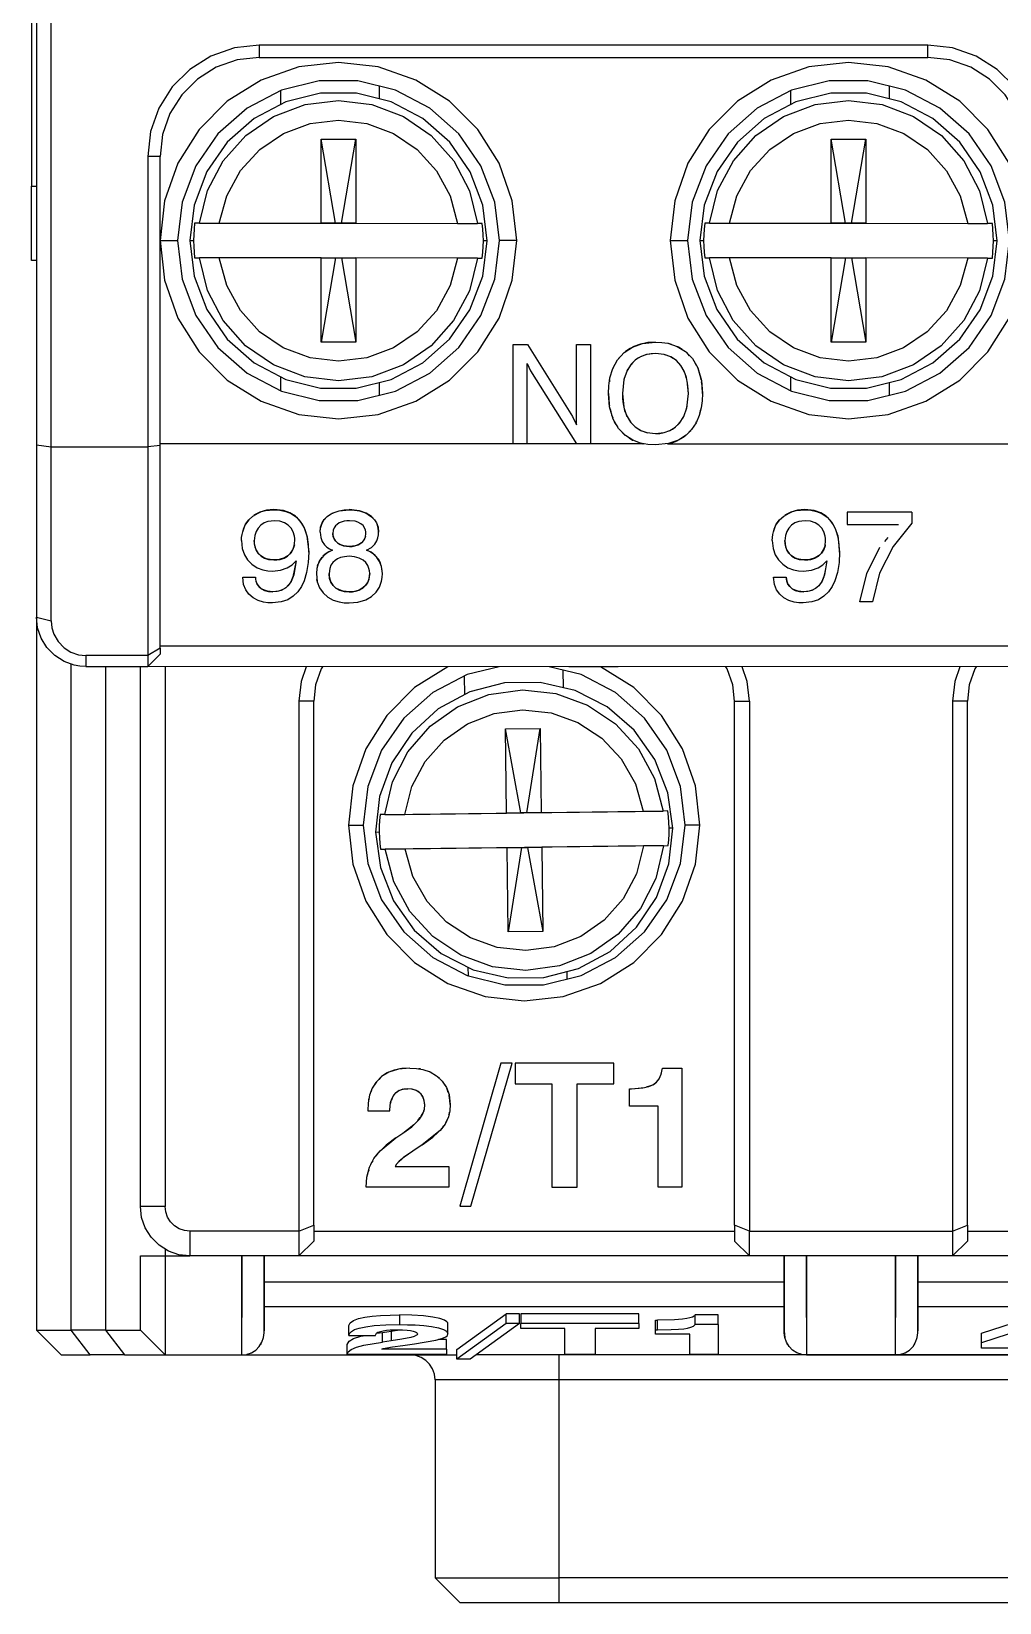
# Model space of a CAD drawing. Header units: millimetres. Extents: x 0 to 44.1, y 0 to 72.7.
# Drawn here: x 0 to 19.55, y 0 to 31.73 of the extents above; entities that cross this region are included whole.
import ezdxf

# ---------------------------------------------------------------- set-up
doc = ezdxf.new("R2010")
doc.units = ezdxf.units.MM

# ---------------------------------------------------------------- blocks, each defined once
blk = doc.blocks.new('CHINT_d7339026e326573a98e9350e627c6b80_FACE_0')
at = {"color": 141, "linetype": 'Continuous', "true_color": 0x40d9ff}
for p, q in [((0.1, 32), (0.1, 23.374)), ((0.4, 23.334), (0.4, 32)), ((5.03, 30.53), (5.03, 30.249)), ((7.03, 30.363), (7.03, 30.618)), ((15.33, 30.53), (15.33, 30.249)), ((17.33, 30.363), (17.33, 30.618)), ((5.85, 27.85), (5.851, 29.55)), ((6.14, 27.85), (5.851, 29.55)), ((5.851, 29.55), (6.551, 29.55)), ((6.26, 27.85), (6.551, 29.55)), ((6.551, 29.55), (6.55, 27.85)), ((16.15, 27.85), (16.151, 29.55)), ((16.44, 27.85), (16.151, 29.55)), ((16.151, 29.55), (16.851, 29.55)), ((16.56, 27.85), (16.851, 29.55)), ((16.851, 29.55), (16.85, 27.85)), ((3.391, 27.851), (9.009, 27.849)), ((3.793, 27.851), (5.85, 27.85)), ((6.14, 27.85), (5.85, 27.85)), ((6.26, 27.85), (6.14, 27.85)), ((6.55, 27.85), (6.26, 27.85)), ((6.55, 27.85), (8.607, 27.849)), ((13.691, 27.851), (19.309, 27.849)), ((14.093, 27.851), (16.15, 27.85)), ((16.44, 27.85), (16.15, 27.85)), ((16.56, 27.85), (16.44, 27.85)), ((16.85, 27.85), (16.56, 27.85)), ((16.85, 27.85), (18.907, 27.849)), ((2.6, 27.5), (2.95, 27.5)), ((3.2, 27.502), (3.274, 27.502)), ((9.2, 27.498), (9.126, 27.498)), ((9.8, 27.5), (9.45, 27.5)), ((12.9, 27.5), (13.25, 27.5)), ((13.5, 27.502), (13.574, 27.502)), ((19.5, 27.498), (19.426, 27.498)), ((9.009, 27.149), (3.391, 27.151)), ((5.85, 27.15), (3.793, 27.151)), ((6.14, 27.15), (5.849, 25.45)), ((5.849, 25.45), (5.85, 27.15)), ((5.85, 27.15), (6.14, 27.15)), ((6.14, 27.15), (6.26, 27.15)), ((6.26, 27.15), (6.549, 25.45)), ((6.26, 27.15), (6.55, 27.15)), ((6.55, 27.15), (6.549, 25.45)), ((8.607, 27.149), (6.55, 27.15)), ((19.309, 27.149), (13.691, 27.151)), ((16.15, 27.15), (14.093, 27.151)), ((16.44, 27.15), (16.149, 25.45)), ((16.149, 25.45), (16.15, 27.15)), ((16.15, 27.15), (16.44, 27.15)), ((16.44, 27.15), (16.56, 27.15)), ((16.56, 27.15), (16.849, 25.45)), ((16.56, 27.15), (16.85, 27.15)), ((16.85, 27.15), (16.849, 25.45)), ((18.907, 27.149), (16.85, 27.15)), ((6.549, 25.45), (5.849, 25.45)), ((12.4, 25.43), (12.4, 25.433)), ((12.5, 25.445), (12.5, 25.441)), ((12.58, 25.45), (12.59, 25.45)), ((16.849, 25.45), (16.149, 25.45)), ((12.259, 25.131), (12.194, 25.087)), ((12.42, 25.199), (12.3, 25.156)), ((12.4, 25.192), (12.4, 25.193)), ((12.602, 25.221), (12.426, 25.201)), ((12.5, 25.214), (12.5, 25.209)), ((12.807, 25.19), (12.775, 25.201)), ((12.956, 25.123), (12.904, 25.155)), ((13.082, 25.013), (13.014, 25.084)), ((5.027, 24.752), (5.027, 24.472)), ((12.043, 24.903), (12.025, 24.872)), ((12.147, 25.042), (12.103, 24.995)), ((13.187, 24.847), (13.109, 24.983)), ((13.23, 24.719), (13.208, 24.789)), ((15.327, 24.752), (15.327, 24.472)), ((7.027, 24.381), (7.027, 24.637)), ((11.969, 24.714), (11.961, 24.679)), ((13.267, 24.413), (13.239, 24.671)), ((17.327, 24.381), (17.327, 24.637)), ((11.933, 24.413), (11.962, 24.147)), ((13.231, 24.111), (13.239, 24.155)), ((11.97, 24.108), (12.026, 23.951)), ((12.027, 23.948), (12.107, 23.826)), ((13.055, 23.784), (13.099, 23.832)), ((13.158, 23.925), (13.176, 23.955)), ((12.142, 23.789), (12.207, 23.729)), ((12.264, 23.692), (12.319, 23.662)), ((12.383, 23.639), (12.44, 23.623)), ((12.4, 23.633), (12.4, 23.634)), ((12.602, 23.605), (12.778, 23.624)), ((12.723, 23.615), (12.723, 23.619)), ((12.725, 23.615), (12.725, 23.619)), ((12.881, 23.66), (12.899, 23.668)), ((12.943, 23.695), (13.009, 23.739)), ((13.189, 23.552), (13.186, 23.552)), ((0.1, 23.374), (0.4, 23.334)), ((0.1, 23.374), (0.1, 19.9)), ((0.4, 23.334), (2.35, 23.334)), ((2.6, 23.367), (2.35, 23.334)), ((2.35, 23.334), (2.35, 19.122)), ((2.6, 19.269), (2.6, 23.367)), ((12.348, 23.4), (12.331, 23.406)), ((12.348, 23.4), (12.362, 23.4)), ((12.844, 23.4), (12.855, 23.4)), ((12.863, 23.402), (12.855, 23.4)), ((12.855, 23.4), (20.1, 23.4)), ((4.897, 22.07), (4.897, 22.067)), ((6.419, 22.07), (6.419, 22.067)), ((15.615, 22.07), (15.615, 22.067)), ((17.779, 22.018), (16.472, 22.018)), ((5.288, 21.611), (5.285, 21.62)), ((6.753, 21.585), (6.754, 21.59)), ((16.006, 21.611), (16.003, 21.62)), ((4.241, 21.446), (4.241, 21.444)), ((5.318, 21.435), (5.319, 21.445)), ((6.421, 21.327), (6.421, 21.324)), ((6.92, 21.357), (6.914, 21.353)), ((14.959, 21.446), (14.959, 21.444)), ((16.036, 21.435), (16.037, 21.445)), ((16.869, 20.782), (17.134, 21.309)), ((17.293, 21.504), (17.229, 21.425)), ((4.892, 21.055), (4.892, 21.052)), ((5.777, 20.941), (5.785, 20.964)), ((15.61, 21.055), (15.61, 21.052)), ((5.754, 20.779), (5.754, 20.777)), ((5.771, 20.626), (5.766, 20.659)), ((4.878, 20.411), (4.878, 20.408)), ((6.419, 20.411), (6.419, 20.408)), ((15.596, 20.411), (15.596, 20.408)), ((16.728, 20.212), (16.728, 20.21)), ((0.1, 19.9), (0.1, 5.5)), ((2.6, 19.269), (2.35, 19.122)), ((2.35, 19.122), (2.35, 18.9)), ((20.1, 19.31), (2.6, 19.31)), ((0.803, 5.5), (0.803, 18.95)), ((1.497, 18.9), (1.497, 5.5)), ((2.351, 18.9), (2.35, 18.9)), ((10.742, 18.47), (10.738, 18.829)), ((8.739, 18.708), (8.744, 18.33)), ((9.574, 17.642), (10.274, 17.651)), ((9.886, 15.946), (9.574, 17.642)), ((9.596, 15.942), (9.574, 17.642)), ((10.005, 15.947), (10.274, 17.651)), ((10.274, 17.651), (10.296, 15.951)), ((7.137, 15.911), (12.754, 15.982)), ((7.539, 15.916), (9.596, 15.942)), ((9.886, 15.946), (9.596, 15.942)), ((10.005, 15.947), (9.886, 15.946)), ((10.296, 15.951), (10.005, 15.947)), ((10.296, 15.951), (12.352, 15.977)), ((6.4, 15.7), (6.7, 15.7)), ((6.95, 15.559), (7.025, 15.56)), ((12.95, 15.635), (12.875, 15.634)), ((13.5, 15.7), (13.2, 15.7)), ((12.763, 15.282), (7.146, 15.211)), ((9.604, 15.242), (7.548, 15.216)), ((9.604, 15.242), (9.895, 15.246)), ((9.626, 13.542), (9.604, 15.242)), ((9.895, 15.246), (9.626, 13.542)), ((9.895, 15.246), (10.014, 15.248)), ((10.014, 15.248), (10.304, 15.251)), ((10.014, 15.248), (10.326, 13.551)), ((12.361, 15.277), (10.304, 15.251)), ((10.304, 15.251), (10.326, 13.551)), ((10.326, 13.551), (9.626, 13.542)), ((8.814, 12.833), (8.816, 12.657)), ((10.817, 12.591), (10.815, 12.744)), ((7.85, 10.773), (7.85, 10.775)), ((12.545, 10.455), (12.584, 10.48)), ((12.612, 10.501), (12.637, 10.527)), ((12.666, 10.563), (12.686, 10.598)), ((12.712, 10.653), (12.722, 10.682)), ((7.282, 10.182), (7.269, 10.148)), ((7.321, 10.25), (7.312, 10.235)), ((7.37, 10.302), (7.34, 10.271)), ((7.427, 10.339), (7.387, 10.313)), ((7.498, 10.364), (7.45, 10.348)), ((7.601, 10.376), (7.515, 10.368)), ((7.705, 10.363), (7.679, 10.369)), ((7.775, 10.339), (7.757, 10.346)), ((7.829, 10.305), (7.81, 10.317)), ((7.871, 10.263), (7.85, 10.284)), ((7.906, 10.209), (7.884, 10.244)), ((7.931, 10.139), (7.913, 10.191)), ((12.115, 10.376), (12.38, 10.401)), ((12.423, 10.411), (12.509, 10.439)), ((7.258, 10.113), (7.252, 10.084)), ((7.873, 9.821), (7.908, 9.889)), ((7.925, 9.928), (7.936, 9.966)), ((7.802, 9.731), (7.853, 9.792)), ((7.85, 9.787), (7.85, 9.788)), ((7.95, 9.282), (7.95, 9.286)), ((7.484, 8.96), (7.411, 8.895)), ((7.376, 8.858), (7.367, 8.847)), ((5.4, 7.5), (5.4, 7)), ((5.7, 7.5), (14.2, 7.5)), ((14.5, 7), (14.5, 7.5)), ((14.5, 7.5), (18.6, 7.5)), ((18.6, 7.5), (18.6, 7)), ((18.9, 7.5), (27.4, 7.5)), ((5.4, 7), (3.2, 7)), ((14.5, 7), (5.4, 7)), ((18.6, 7), (14.5, 7)), ((27.7, 7), (18.6, 7)), ((15.2, 6.468), (4.7, 6.468)), ((28.4, 6.468), (17.9, 6.468)), ((4.7, 5.979), (15.2, 5.979)), ((7.435, 5.808), (7.435, 5.612)), ((9.584, 5.636), (9.584, 5.832)), ((17.9, 5.979), (28.4, 5.979)), ((1.497, 5.5), (0.803, 5.5)), ((6.967, 5.437), (7.09, 5.456)), ((7.09, 5.456), (7.266, 5.48)), ((7.266, 5.48), (7.433, 5.507)), ((9.584, 5.636), (8.59, 4.916)), ((9.859, 5.636), (9.584, 5.636)), ((12.268, 5.636), (9.884, 5.636)), ((20.266, 5.596), (19.185, 5.246)), ((8.15, 4.5), (8.15, 0.5)), ((40.55, 0.5), (10.65, 0.5))]:
    blk.add_line(p, q, dxfattribs=at)
for points in [[(0.1, 50.6), (0, 50.6), (0, 28.6), (0.1, 28.6)], [(4.6, 31.45), (4.099, 31.394), (3.624, 31.227), (3.197, 30.959), (2.841, 30.603), (2.573, 30.176), (2.406, 29.701), (2.35, 29.2)], [(4.6, 31.2), (18.1, 31.2), (18.1, 31.45), (4.6, 31.45), (4.6, 31.2)], [(20.35, 29.2), (20.294, 29.701), (20.127, 30.176), (19.859, 30.603), (19.503, 30.959), (19.076, 31.227), (18.601, 31.394), (18.1, 31.45)], [(4.6, 31.2), (4.155, 31.15), (3.732, 31.002), (3.353, 30.764), (3.036, 30.447), (2.798, 30.068), (2.65, 29.645), (2.6, 29.2)], [(9.8, 27.5), (9.71, 28.301), (9.443, 29.062), (9.015, 29.745), (8.445, 30.315), (7.762, 30.743), (7.001, 31.01), (6.2, 31.1), (5.399, 31.01), (4.638, 30.743), (3.955, 30.315), (3.385, 29.745), (2.957, 29.062), (2.69, 28.301), (2.6, 27.5)], [(20.1, 27.5), (20.01, 28.301), (19.743, 29.062), (19.315, 29.745), (18.745, 30.315), (18.062, 30.743), (17.301, 31.01), (16.5, 31.1), (15.699, 31.01), (14.938, 30.743), (14.255, 30.315), (13.685, 29.745), (13.257, 29.062), (12.99, 28.301), (12.9, 27.5)], [(20.1, 29.2), (20.05, 29.645), (19.902, 30.068), (19.664, 30.447), (19.347, 30.764), (18.968, 31.002), (18.545, 31.15), (18.1, 31.2)], [(9.45, 27.5), (9.356, 28.278), (9.078, 29.01), (8.633, 29.655), (8.046, 30.175), (7.352, 30.539), (6.592, 30.726), (5.808, 30.726), (5.048, 30.539), (4.354, 30.175), (3.767, 29.655), (3.322, 29.01), (3.044, 28.278), (2.95, 27.5)], [(9.2, 27.498), (9.113, 28.216), (8.857, 28.893), (8.447, 29.488), (7.905, 29.968), (7.265, 30.304), (6.563, 30.478), (5.84, 30.478), (5.138, 30.306), (4.497, 29.97), (3.955, 29.491), (3.544, 28.896), (3.288, 28.219), (3.2, 27.502)], [(19.75, 27.5), (19.656, 28.278), (19.378, 29.01), (18.933, 29.655), (18.346, 30.175), (17.652, 30.539), (16.892, 30.726), (16.108, 30.726), (15.348, 30.539), (14.654, 30.175), (14.067, 29.655), (13.622, 29.01), (13.344, 28.278), (13.25, 27.5)], [(19.5, 27.498), (19.413, 28.216), (19.157, 28.893), (18.747, 29.488), (18.205, 29.968), (17.565, 30.304), (16.863, 30.478), (16.14, 30.478), (15.438, 30.306), (14.797, 29.97), (14.255, 29.491), (13.844, 28.896), (13.588, 28.219), (13.5, 27.502)], [(3.391, 27.851), (3.556, 28.512), (3.875, 29.114), (4.327, 29.623), (4.888, 30.009), (5.525, 30.249), (6.201, 30.331), (6.877, 30.248), (7.514, 30.007), (8.075, 29.621), (8.527, 29.112), (8.845, 28.509), (9.009, 27.849)], [(13.691, 27.851), (13.856, 28.512), (14.175, 29.114), (14.627, 29.623), (15.188, 30.009), (15.825, 30.249), (16.501, 30.331), (17.177, 30.248), (17.814, 30.007), (18.375, 29.621), (18.827, 29.112), (19.145, 28.509), (19.309, 27.849)], [(3.793, 27.851), (3.944, 28.408), (4.221, 28.914), (4.61, 29.34), (5.088, 29.663), (5.628, 29.864), (6.201, 29.932), (6.774, 29.864), (7.314, 29.662), (7.792, 29.339), (8.18, 28.912), (8.457, 28.406), (8.607, 27.849)], [(14.093, 27.851), (14.244, 28.408), (14.521, 28.914), (14.91, 29.34), (15.388, 29.663), (15.928, 29.864), (16.501, 29.932), (17.074, 29.864), (17.614, 29.662), (18.092, 29.339), (18.48, 28.912), (18.757, 28.406), (18.907, 27.849)], [(2.6, 23.367), (2.6, 29.2), (2.35, 29.2), (2.35, 23.334)], [(0.1, 27.1), (0, 27.1), (0, 27.138), (0, 27.249), (0, 27.427), (0, 27.665), (0, 27.949), (0, 28.266), (0, 28.6)], [(3.391, 27.851), (3.296, 27.852), (3.284, 27.735), (3.277, 27.618), (3.274, 27.502)], [(3.391, 27.851), (3.404, 27.851), (3.43, 27.851), (3.472, 27.851), (3.527, 27.851), (3.601, 27.851), (3.694, 27.851), (3.793, 27.851)], [(8.607, 27.849), (8.681, 27.849), (8.753, 27.849), (8.833, 27.849), (8.902, 27.849), (8.955, 27.849), (8.992, 27.849), (9.009, 27.849)], [(9.126, 27.498), (9.123, 27.615), (9.116, 27.732), (9.105, 27.848), (9.009, 27.849)], [(13.691, 27.851), (13.596, 27.852), (13.584, 27.735), (13.577, 27.618), (13.574, 27.502)], [(13.691, 27.851), (13.704, 27.851), (13.73, 27.851), (13.772, 27.851), (13.827, 27.851), (13.901, 27.851), (13.994, 27.851), (14.093, 27.851)], [(18.907, 27.849), (18.981, 27.849), (19.053, 27.849), (19.133, 27.849), (19.202, 27.849), (19.255, 27.849), (19.292, 27.849), (19.309, 27.849)], [(19.426, 27.498), (19.423, 27.615), (19.416, 27.732), (19.405, 27.848), (19.309, 27.849)], [(2.6, 27.5), (2.69, 26.699), (2.957, 25.938), (3.385, 25.255), (3.955, 24.685), (4.638, 24.257), (5.399, 23.99), (6.2, 23.9), (7.001, 23.99), (7.762, 24.257), (8.445, 24.685), (9.015, 25.255), (9.443, 25.938), (9.71, 26.699), (9.8, 27.5)], [(2.95, 27.5), (3.044, 26.722), (3.322, 25.99), (3.767, 25.345), (4.354, 24.825), (5.048, 24.461), (5.808, 24.274), (6.592, 24.274), (7.352, 24.461), (8.046, 24.825), (8.633, 25.345), (9.078, 25.99), (9.356, 26.722), (9.45, 27.5)], [(3.2, 27.502), (3.287, 26.784), (3.543, 26.107), (3.953, 25.512), (4.495, 25.032), (5.135, 24.696), (5.837, 24.522), (6.56, 24.522), (7.262, 24.694), (7.903, 25.03), (8.445, 25.509), (8.856, 26.104), (9.112, 26.781), (9.2, 27.498)], [(3.274, 27.502), (3.277, 27.385), (3.284, 27.268), (3.295, 27.152), (3.391, 27.151)], [(9.009, 27.149), (9.104, 27.148), (9.116, 27.265), (9.123, 27.382), (9.126, 27.498)], [(12.9, 27.5), (12.99, 26.699), (13.257, 25.938), (13.685, 25.255), (14.255, 24.685), (14.938, 24.257), (15.699, 23.99), (16.5, 23.9), (17.301, 23.99), (18.062, 24.257), (18.745, 24.685), (19.315, 25.255), (19.743, 25.938), (20.01, 26.699), (20.1, 27.5)], [(13.25, 27.5), (13.344, 26.722), (13.622, 25.99), (14.067, 25.345), (14.654, 24.825), (15.348, 24.461), (16.108, 24.274), (16.892, 24.274), (17.652, 24.461), (18.346, 24.825), (18.933, 25.345), (19.378, 25.99), (19.656, 26.722), (19.75, 27.5)], [(13.5, 27.502), (13.587, 26.784), (13.843, 26.107), (14.253, 25.512), (14.795, 25.032), (15.435, 24.696), (16.137, 24.522), (16.86, 24.522), (17.562, 24.694), (18.203, 25.03), (18.745, 25.509), (19.156, 26.104), (19.412, 26.781), (19.5, 27.498)], [(13.574, 27.502), (13.577, 27.385), (13.584, 27.268), (13.595, 27.152), (13.691, 27.151)], [(19.309, 27.149), (19.404, 27.148), (19.416, 27.265), (19.423, 27.382), (19.426, 27.498)], [(3.793, 27.151), (3.719, 27.151), (3.647, 27.151), (3.567, 27.151), (3.498, 27.151), (3.445, 27.151), (3.408, 27.151), (3.391, 27.151)], [(9.009, 27.149), (8.844, 26.488), (8.525, 25.886), (8.073, 25.377), (7.512, 24.991), (6.875, 24.751), (6.199, 24.669), (5.523, 24.752), (4.886, 24.993), (4.325, 25.379), (3.873, 25.888), (3.555, 26.491), (3.391, 27.151)], [(8.607, 27.149), (8.456, 26.592), (8.179, 26.086), (7.79, 25.66), (7.312, 25.337), (6.772, 25.136), (6.199, 25.068), (5.626, 25.136), (5.086, 25.338), (4.608, 25.661), (4.22, 26.088), (3.943, 26.594), (3.793, 27.151)], [(9.009, 27.149), (8.996, 27.149), (8.97, 27.149), (8.928, 27.149), (8.873, 27.149), (8.798, 27.149), (8.705, 27.149), (8.607, 27.149)], [(14.093, 27.151), (14.019, 27.151), (13.947, 27.151), (13.867, 27.151), (13.798, 27.151), (13.745, 27.151), (13.708, 27.151), (13.691, 27.151)], [(19.309, 27.149), (19.144, 26.488), (18.825, 25.886), (18.373, 25.377), (17.812, 24.991), (17.175, 24.751), (16.499, 24.669), (15.823, 24.752), (15.186, 24.993), (14.625, 25.379), (14.173, 25.888), (13.855, 26.491), (13.691, 27.151)], [(18.907, 27.149), (18.756, 26.592), (18.479, 26.086), (18.09, 25.66), (17.612, 25.337), (17.072, 25.136), (16.499, 25.068), (15.926, 25.136), (15.386, 25.338), (14.908, 25.661), (14.52, 26.088), (14.243, 26.594), (14.093, 27.151)], [(19.309, 27.149), (19.296, 27.149), (19.27, 27.149), (19.228, 27.149), (19.173, 27.149), (19.098, 27.149), (19.005, 27.149), (18.907, 27.149)], [(9.728, 23.4), (9.728, 25.4), (10.017, 25.4), (10.925, 23.947), (11.01, 23.779), (11.01, 25.4), (11.292, 25.4), (11.292, 23.4)], [(11.651, 24.413), (11.658, 24.571), (11.682, 24.727), (11.74, 24.918), (11.836, 25.093), (11.97, 25.241), (12.135, 25.352), (12.338, 25.424), (12.602, 25.451)], [(12.324, 25.419), (12.297, 25.413), (12.146, 25.357), (12.141, 25.354)], [(12.602, 25.451), (12.448, 25.442), (12.365, 25.426)], [(12.602, 25.451), (12.727, 25.445), (12.85, 25.427), (13.039, 25.365), (13.209, 25.261), (13.347, 25.118), (13.454, 24.932), (13.528, 24.677), (13.549, 24.413)], [(12.922, 25.404), (12.866, 25.423), (12.858, 25.424)], [(11.912, 25.177), (11.855, 25.119), (11.847, 25.105)], [(12.602, 25.221), (12.514, 25.216), (12.427, 25.201), (12.311, 25.162), (12.207, 25.1), (12.112, 25.009), (12.027, 24.877), (11.964, 24.699), (11.933, 24.413)], [(12.096, 25.326), (11.994, 25.261), (11.983, 25.25)], [(13.267, 24.413), (13.258, 24.577), (13.226, 24.739), (13.18, 24.864), (13.113, 24.979), (13.023, 25.077), (12.913, 25.152), (12.778, 25.201), (12.602, 25.221)], [(13.139, 25.304), (13.068, 25.352), (13.053, 25.357)], [(13.29, 25.177), (13.233, 25.241), (13.22, 25.25)], [(13.425, 24.983), (13.366, 25.092), (13.355, 25.105)], [(10.01, 23.4), (10.01, 25.021), (10.08, 24.873), (11.006, 23.4)], [(11.776, 24.983), (11.747, 24.933), (11.745, 24.926)], [(13.524, 24.692), (13.519, 24.727), (13.461, 24.918), (13.457, 24.925)], [(11.677, 24.693), (11.672, 24.678), (11.67, 24.648)], [(13.549, 24.413), (13.542, 24.571), (13.53, 24.648)], [(13.549, 24.413), (13.543, 24.269), (13.524, 24.126), (13.483, 23.97), (13.42, 23.822), (13.331, 23.688), (13.218, 23.573), (13.068, 23.474), (12.866, 23.402), (12.602, 23.374), (12.448, 23.383), (12.297, 23.413), (12.146, 23.469), (11.994, 23.565), (11.855, 23.707), (11.747, 23.893), (11.672, 24.148), (11.651, 24.413)], [(11.651, 24.413), (11.665, 24.197), (11.671, 24.17)], [(11.933, 24.413), (11.937, 24.307), (11.949, 24.202), (11.978, 24.072), (12.027, 23.948), (12.098, 23.835), (12.191, 23.739), (12.303, 23.667), (12.425, 23.624), (12.602, 23.605)], [(12.602, 23.605), (12.69, 23.609), (12.777, 23.624), (12.892, 23.664), (12.995, 23.726), (13.089, 23.817), (13.174, 23.949), (13.237, 24.127), (13.267, 24.413)], [(11.686, 24.101), (11.712, 23.985), (11.738, 23.922)], [(11.76, 23.87), (11.776, 23.831), (11.837, 23.738)], [(13.422, 23.828), (13.425, 23.833), (13.432, 23.851)], [(13.499, 24.029), (13.508, 24.054), (13.51, 24.074)], [(11.862, 23.7), (11.868, 23.691), (11.986, 23.571), (11.991, 23.568)], [(12.071, 23.516), (12.137, 23.473), (12.142, 23.471)], [(13.114, 23.505), (13.182, 23.544), (13.198, 23.56)], [(13.282, 23.638), (13.315, 23.669), (13.321, 23.678)], [(0.1, 19.9), (0.4, 19.822), (0.4, 23.334)], [(12.348, 23.4), (11.292, 23.4), (11.006, 23.4), (10.01, 23.4), (9.728, 23.4), (2.6, 23.4)], [(12.872, 23.404), (12.949, 23.426), (13.04, 23.461), (13.055, 23.47)], [(4.241, 21.444), (4.245, 21.506), (4.254, 21.568), (4.282, 21.672), (4.324, 21.774), (4.39, 21.863), (4.473, 21.937), (4.58, 22), (4.648, 22.028), (4.726, 22.051), (4.897, 22.067)], [(4.897, 22.07), (4.823, 22.067), (4.749, 22.058), (4.615, 22.021), (4.493, 21.956)], [(5.6, 21.209), (5.6, 21.211), (5.594, 21.363), (5.574, 21.515), (5.528, 21.659), (5.479, 21.762), (5.413, 21.855), (5.331, 21.936), (5.221, 22.004), (5.089, 22.05), (4.897, 22.07)], [(4.897, 22.067), (5.018, 22.055), (5.136, 22.032), (5.245, 21.988), (5.351, 21.914), (5.443, 21.809), (5.507, 21.7), (5.564, 21.542), (5.6, 21.209)], [(5.831, 21.616), (5.831, 21.619), (5.838, 21.717), (5.871, 21.801), (5.914, 21.869), (5.971, 21.928), (6.037, 21.976), (6.11, 22.014), (6.215, 22.048), (6.316, 22.065), (6.419, 22.07)], [(5.831, 21.616), (5.838, 21.697), (5.861, 21.774), (5.905, 21.853), (5.974, 21.928), (6.076, 21.995), (6.216, 22.046), (6.419, 22.067)], [(6.935, 21.856), (6.865, 21.93), (6.762, 21.998), (6.622, 22.048), (6.419, 22.07)], [(6.419, 22.067), (6.521, 22.058), (6.623, 22.045), (6.727, 22.009), (6.8, 21.971), (6.868, 21.925), (6.925, 21.866), (6.969, 21.799), (7, 21.715), (7.01, 21.616)], [(14.959, 21.444), (14.963, 21.506), (14.972, 21.568), (15, 21.672), (15.042, 21.774), (15.108, 21.863), (15.191, 21.937), (15.298, 22), (15.366, 22.028), (15.444, 22.051), (15.615, 22.067)], [(15.615, 22.07), (15.541, 22.067), (15.467, 22.058), (15.333, 22.021), (15.211, 21.956)], [(16.318, 21.209), (16.318, 21.211), (16.311, 21.363), (16.292, 21.515), (16.246, 21.659), (16.197, 21.762), (16.131, 21.855), (16.049, 21.936), (15.939, 22.004), (15.807, 22.05), (15.615, 22.07)], [(15.615, 22.067), (15.736, 22.055), (15.853, 22.032), (15.962, 21.988), (16.069, 21.914), (16.161, 21.809), (16.225, 21.7), (16.282, 21.542), (16.318, 21.209)], [(17.779, 22.018), (17.779, 22.02), (16.472, 22.02), (16.472, 22.018)], [(16.472, 22.018), (16.472, 21.77), (17.506, 21.77)], [(17.779, 22.018), (17.779, 21.793), (17.399, 21.324), (17.128, 20.789), (16.985, 20.21), (16.728, 20.21)], [(4.39, 21.865), (4.309, 21.755), (4.259, 21.612)], [(4.892, 21.052), (4.958, 21.055), (5.024, 21.065), (5.103, 21.091), (5.174, 21.132), (5.234, 21.187), (5.279, 21.255), (5.307, 21.337), (5.319, 21.444), (5.317, 21.489), (5.309, 21.535), (5.287, 21.618), (5.244, 21.694), (5.183, 21.757), (5.108, 21.804), (5.014, 21.834), (4.904, 21.845), (4.839, 21.839), (4.775, 21.829), (4.699, 21.8), (4.631, 21.755), (4.576, 21.696), (4.536, 21.627), (4.509, 21.546), (4.497, 21.441), (4.501, 21.38), (4.512, 21.32), (4.539, 21.248), (4.582, 21.183), (4.638, 21.129), (4.706, 21.089), (4.787, 21.062), (4.892, 21.052)], [(5.831, 21.616), (5.844, 21.503), (5.873, 21.425), (5.917, 21.361), (5.968, 21.312), (6.022, 21.277), (6.08, 21.249), (5.986, 21.204), (5.903, 21.142), (5.837, 21.064), (5.788, 20.975), (5.765, 20.877), (5.754, 20.777)], [(6.421, 21.324), (6.477, 21.327), (6.532, 21.336), (6.595, 21.357), (6.652, 21.389), (6.695, 21.428), (6.723, 21.466), (6.745, 21.519), (6.754, 21.589), (6.75, 21.622), (6.746, 21.655), (6.728, 21.703), (6.699, 21.746), (6.655, 21.785), (6.593, 21.817), (6.537, 21.833), (6.421, 21.845), (6.369, 21.841), (6.317, 21.836), (6.255, 21.819), (6.211, 21.799), (6.171, 21.772), (6.137, 21.739), (6.111, 21.699), (6.094, 21.651), (6.087, 21.589), (6.089, 21.562), (6.091, 21.535), (6.106, 21.489), (6.132, 21.444), (6.178, 21.398), (6.232, 21.363), (6.304, 21.337), (6.421, 21.324)], [(6.421, 21.327), (6.365, 21.332), (6.309, 21.339), (6.246, 21.359), (6.189, 21.392), (6.146, 21.431), (6.119, 21.469), (6.096, 21.522), (6.087, 21.59)], [(7.087, 20.777), (7.069, 20.922), (7.03, 21.022), (6.974, 21.105), (6.91, 21.168), (6.84, 21.214), (6.764, 21.249), (6.866, 21.306), (6.933, 21.37), (6.974, 21.436), (6.997, 21.501), (7.007, 21.558), (7.01, 21.616)], [(7.01, 21.616), (7.01, 21.619), (7.005, 21.7), (6.98, 21.777)], [(15.107, 21.865), (15.027, 21.755), (14.977, 21.612)], [(15.61, 21.052), (15.676, 21.055), (15.742, 21.065), (15.821, 21.091), (15.892, 21.132), (15.952, 21.187), (15.997, 21.255), (16.025, 21.337), (16.037, 21.444), (16.035, 21.489), (16.027, 21.535), (16.004, 21.618), (15.962, 21.694), (15.901, 21.757), (15.826, 21.804), (15.731, 21.834), (15.622, 21.845), (15.557, 21.839), (15.493, 21.829), (15.416, 21.8), (15.349, 21.755), (15.294, 21.696), (15.254, 21.627), (15.227, 21.546), (15.215, 21.441), (15.219, 21.38), (15.23, 21.32), (15.257, 21.248), (15.3, 21.183), (15.356, 21.129), (15.424, 21.089), (15.505, 21.062), (15.61, 21.052)], [(4.241, 21.444), (4.258, 21.282), (4.3, 21.158), (4.365, 21.053), (4.452, 20.966), (4.556, 20.897), (4.673, 20.853), (4.771, 20.835), (4.871, 20.829), (5.031, 20.846), (5.167, 20.895), (5.263, 20.956), (5.344, 21.036), (5.298, 20.751), (5.244, 20.617), (5.18, 20.528), (5.117, 20.474), (5.044, 20.436), (4.963, 20.414), (4.878, 20.408)], [(4.892, 21.055), (4.818, 21.061), (4.746, 21.077), (4.683, 21.104), (4.626, 21.142), (4.578, 21.191), (4.537, 21.254), (4.509, 21.342), (4.498, 21.443)], [(5.309, 21.355), (5.307, 21.337), (5.281, 21.261), (5.237, 21.193), (5.178, 21.137), (5.109, 21.096), (5.003, 21.064), (4.892, 21.055)], [(6.747, 21.536), (6.733, 21.492), (6.708, 21.447), (6.663, 21.4), (6.609, 21.366), (6.537, 21.34), (6.421, 21.327)], [(14.959, 21.444), (14.976, 21.282), (15.018, 21.158), (15.083, 21.053), (15.17, 20.966), (15.274, 20.897), (15.391, 20.853), (15.489, 20.835), (15.589, 20.829), (15.749, 20.846), (15.885, 20.895), (15.981, 20.956), (16.062, 21.036), (16.016, 20.751), (15.962, 20.617), (15.898, 20.528), (15.835, 20.474), (15.762, 20.436), (15.68, 20.414), (15.596, 20.408)], [(15.61, 21.055), (15.536, 21.061), (15.464, 21.077), (15.401, 21.104), (15.344, 21.142), (15.296, 21.191), (15.255, 21.254), (15.227, 21.342), (15.216, 21.443)], [(16.027, 21.355), (16.025, 21.337), (15.999, 21.261), (15.955, 21.193), (15.896, 21.137), (15.827, 21.096), (15.721, 21.064), (15.61, 21.055)], [(16.728, 20.21), (16.869, 20.78), (17.134, 21.307)], [(5.6, 21.209), (5.591, 21.002), (5.558, 20.798), (5.508, 20.634), (5.453, 20.518), (5.379, 20.411), (5.286, 20.32), (5.175, 20.25), (5.04, 20.204), (4.865, 20.185), (4.775, 20.189), (4.686, 20.202), (4.578, 20.235), (4.478, 20.288), (4.393, 20.36), (4.328, 20.45), (4.284, 20.56), (4.267, 20.705)], [(5.343, 21.036), (5.314, 20.874), (5.28, 20.712), (5.241, 20.614), (5.204, 20.562)], [(5.866, 21.11), (5.81, 21.027), (5.8, 21.001)], [(6.077, 21.25), (6.004, 21.217), (5.933, 21.172), (5.885, 21.127)], [(6.419, 20.408), (6.482, 20.411), (6.544, 20.421), (6.62, 20.444), (6.689, 20.483), (6.747, 20.535), (6.791, 20.599), (6.82, 20.678), (6.831, 20.78), (6.824, 20.832), (6.816, 20.883), (6.793, 20.944), (6.755, 20.999), (6.701, 21.048), (6.621, 21.092), (6.521, 21.119), (6.419, 21.126), (6.37, 21.125), (6.32, 21.119), (6.24, 21.1), (6.183, 21.075), (6.131, 21.043), (6.086, 21.001), (6.048, 20.945), (6.023, 20.878), (6.01, 20.78), (6.013, 20.724), (6.023, 20.668), (6.046, 20.605), (6.087, 20.542), (6.148, 20.484), (6.222, 20.443), (6.314, 20.417), (6.419, 20.408)], [(7.054, 20.978), (7.008, 21.068), (6.941, 21.146), (6.858, 21.207), (6.767, 21.25)], [(16.318, 21.209), (16.309, 21.002), (16.276, 20.798), (16.226, 20.634), (16.171, 20.518), (16.097, 20.411), (16.004, 20.32), (15.893, 20.25), (15.758, 20.204), (15.583, 20.185), (15.493, 20.189), (15.404, 20.202), (15.296, 20.235), (15.196, 20.288), (15.111, 20.36), (15.046, 20.45), (15.002, 20.56), (14.985, 20.705)], [(16.061, 21.036), (16.032, 20.874), (15.998, 20.712), (15.959, 20.614), (15.922, 20.562)], [(4.267, 20.705), (4.523, 20.705), (4.523, 20.708)], [(4.267, 20.705), (4.267, 20.708), (4.523, 20.708)], [(4.878, 20.411), (4.822, 20.413), (4.767, 20.422), (4.704, 20.441), (4.646, 20.471), (4.596, 20.514), (4.559, 20.566), (4.535, 20.624), (4.523, 20.708)], [(4.523, 20.705), (4.526, 20.665), (4.534, 20.626), (4.557, 20.566), (4.594, 20.514), (4.643, 20.471), (4.705, 20.437), (4.79, 20.415), (4.878, 20.408)], [(5.754, 20.777), (5.773, 20.614), (5.82, 20.489), (5.892, 20.387), (5.986, 20.304), (6.096, 20.243), (6.217, 20.205), (6.317, 20.19), (6.419, 20.185), (6.588, 20.199), (6.751, 20.247), (6.869, 20.316), (6.961, 20.402), (7.029, 20.506), (7.07, 20.623), (7.083, 20.699), (7.087, 20.777)], [(6.419, 20.411), (6.356, 20.413), (6.294, 20.423), (6.218, 20.447), (6.15, 20.486), (6.092, 20.538), (6.049, 20.602), (6.021, 20.681), (6.01, 20.781)], [(6.831, 20.781), (6.822, 20.719), (6.811, 20.656), (6.786, 20.594), (6.747, 20.538), (6.691, 20.487), (6.616, 20.445), (6.525, 20.419), (6.419, 20.411)], [(7.087, 20.777), (7.087, 20.779), (7.079, 20.88)], [(14.985, 20.705), (15.241, 20.705), (15.241, 20.708)], [(14.985, 20.705), (14.985, 20.708), (15.241, 20.708)], [(15.596, 20.411), (15.54, 20.413), (15.485, 20.422), (15.422, 20.441), (15.364, 20.471), (15.314, 20.514), (15.277, 20.566), (15.253, 20.624), (15.241, 20.708)], [(15.241, 20.705), (15.244, 20.665), (15.252, 20.626), (15.275, 20.566), (15.312, 20.514), (15.361, 20.471), (15.423, 20.437), (15.508, 20.415), (15.596, 20.408)], [(5.065, 20.448), (4.986, 20.422), (4.878, 20.411)], [(5.194, 20.548), (5.138, 20.493), (5.077, 20.454)], [(15.783, 20.448), (15.704, 20.422), (15.596, 20.411)], [(15.912, 20.548), (15.856, 20.493), (15.795, 20.454)], [(1.1, 18.9), (0.98, 18.907), (0.864, 18.928), (0.659, 19.003), (0.472, 19.122), (0.314, 19.282), (0.196, 19.472), (0.124, 19.68), (0.1, 19.9)], [(0.4, 19.822), (0.411, 19.685), (0.452, 19.553), (0.539, 19.405), (0.658, 19.281), (0.797, 19.189), (0.948, 19.136), (1.1, 19.122)], [(2.35, 19.122), (1.1, 19.122), (1.1, 18.9), (2.35, 18.9)], [(20.1, 19.15), (20.351, 18.899), (11.845, 18.898), (10.855, 18.898), (2.349, 18.899), (2.6, 19.15)], [(2.6, 19.269), (2.6, 19.15), (2.35, 18.9)], [(2.7, 18.899), (2.7, 8), (2.2, 8), (2.2, 18.9)], [(5.549, 18.898), (5.445, 18.601), (5.4, 18.2)], [(5.878, 18.898), (5.849, 18.851), (5.738, 18.534), (5.7, 18.2)], [(8.41, 18.898), (7.737, 18.476), (7.174, 17.913), (6.752, 17.24), (6.489, 16.49), (6.4, 15.7)], [(9.445, 18.898), (8.798, 18.739), (8.104, 18.375), (7.517, 17.855), (7.072, 17.21), (6.794, 16.478), (6.7, 15.7)], [(13.2, 15.7), (13.106, 16.478), (12.828, 17.21), (12.383, 17.855), (11.796, 18.375), (11.102, 18.739), (10.455, 18.898)], [(13.5, 15.7), (13.411, 16.49), (13.148, 17.24), (12.726, 17.913), (12.163, 18.476), (11.491, 18.898)], [(14.2, 18.2), (14.162, 18.534), (14.051, 18.851), (14.022, 18.898)], [(14.5, 18.2), (14.455, 18.601), (14.351, 18.898)], [(18.749, 18.898), (18.645, 18.601), (18.6, 18.2)], [(19.078, 18.898), (19.049, 18.851), (18.938, 18.534), (18.9, 18.2)], [(12.95, 15.635), (12.853, 16.352), (12.588, 17.025), (12.17, 17.614), (11.623, 18.087), (10.978, 18.415), (10.274, 18.579), (9.551, 18.57), (8.851, 18.388), (8.215, 18.044), (7.679, 17.557), (7.276, 16.957), (7.028, 16.278), (6.95, 15.559)], [(7.137, 15.911), (7.293, 16.574), (7.603, 17.18), (8.049, 17.695), (8.605, 18.088), (9.239, 18.337), (9.914, 18.427), (10.591, 18.354), (11.231, 18.121), (11.797, 17.742), (12.256, 17.239), (12.581, 16.641), (12.754, 15.982)], [(5.4, 7.5), (5.7, 7.624), (5.7, 18.2), (5.4, 18.2), (5.4, 7.5)], [(14.5, 7.5), (14.2, 7.624), (14.2, 18.2), (14.5, 18.2), (14.5, 7.5)], [(18.6, 7.5), (18.9, 7.624), (18.9, 18.2), (18.6, 18.2), (18.6, 7.5)], [(7.539, 15.916), (7.682, 16.475), (7.952, 16.984), (8.335, 17.416), (8.809, 17.745), (9.347, 17.953), (9.919, 18.029), (10.493, 17.968), (11.036, 17.773), (11.518, 17.456), (11.912, 17.035), (12.195, 16.532), (12.352, 15.977)], [(7.137, 15.911), (7.041, 15.91), (7.031, 15.793), (7.025, 15.676), (7.025, 15.56)], [(7.137, 15.911), (7.15, 15.911), (7.175, 15.911), (7.217, 15.912), (7.272, 15.913), (7.346, 15.914), (7.44, 15.915), (7.539, 15.916)], [(12.352, 15.977), (12.426, 15.978), (12.498, 15.979), (12.578, 15.98), (12.647, 15.981), (12.7, 15.982), (12.737, 15.982), (12.754, 15.982)], [(12.875, 15.634), (12.872, 15.751), (12.863, 15.867), (12.85, 15.984), (12.754, 15.982)], [(6.4, 15.7), (6.489, 14.91), (6.752, 14.16), (7.174, 13.487), (7.737, 12.924), (8.41, 12.502), (9.16, 12.239), (9.95, 12.15), (10.74, 12.239), (11.49, 12.502), (12.163, 12.924), (12.726, 13.487), (13.148, 14.16), (13.411, 14.91), (13.5, 15.7)], [(6.7, 15.7), (6.794, 14.922), (7.072, 14.19), (7.517, 13.545), (8.104, 13.025), (8.798, 12.661), (9.558, 12.474), (10.342, 12.474), (11.102, 12.661), (11.796, 13.025), (12.383, 13.545), (12.828, 14.19), (13.106, 14.922), (13.2, 15.7)], [(6.95, 15.559), (7.047, 14.842), (7.312, 14.169), (7.73, 13.579), (8.277, 13.106), (8.922, 12.778), (9.626, 12.614), (10.349, 12.623), (11.049, 12.805), (11.685, 13.15), (12.221, 13.636), (12.624, 14.236), (12.872, 14.916), (12.95, 15.635)], [(7.025, 15.56), (7.028, 15.443), (7.037, 15.326), (7.05, 15.21), (7.146, 15.211)], [(12.763, 15.282), (12.859, 15.284), (12.869, 15.4), (12.875, 15.517), (12.875, 15.634)], [(12.763, 15.282), (12.607, 14.62), (12.297, 14.014), (11.851, 13.499), (11.295, 13.106), (10.661, 12.857), (9.986, 12.766), (9.309, 12.84), (8.669, 13.072), (8.103, 13.451), (7.644, 13.954), (7.319, 14.553), (7.146, 15.211)], [(12.361, 15.277), (12.218, 14.718), (11.948, 14.209), (11.565, 13.778), (11.091, 13.449), (10.553, 13.24), (9.981, 13.165), (9.407, 13.226), (8.864, 13.42), (8.382, 13.737), (7.988, 14.159), (7.705, 14.661), (7.548, 15.216)], [(12.763, 15.282), (12.75, 15.282), (12.724, 15.282), (12.682, 15.281), (12.627, 15.281), (12.553, 15.28), (12.46, 15.279), (12.361, 15.277)], [(7.548, 15.216), (7.473, 15.215), (7.402, 15.214), (7.322, 15.213), (7.253, 15.212), (7.2, 15.212), (7.163, 15.211), (7.146, 15.211)], [(7.643, 10.793), (7.413, 10.772), (7.215, 10.711), (7.072, 10.623), (6.965, 10.516), (6.884, 10.389), (6.83, 10.247), (6.799, 10.089), (6.79, 9.927), (7.238, 9.927), (7.238, 9.947), (7.254, 10.101), (7.278, 10.175), (7.32, 10.249), (7.368, 10.3), (7.422, 10.337), (7.483, 10.361), (7.541, 10.373), (7.601, 10.376)], [(7.643, 10.793), (7.481, 10.783), (7.441, 10.775)], [(7.643, 10.793), (7.774, 10.786), (7.903, 10.763), (8.049, 10.714), (8.182, 10.634), (8.295, 10.529), (8.381, 10.401), (8.433, 10.26), (8.456, 10.055)], [(8.874, 8.004), (9.706, 10.889), (9.478, 10.889), (8.649, 8.004), (8.874, 8.004)], [(11.021, 8.389), (11.021, 10.472), (11.758, 10.472), (11.758, 10.889), (9.771, 10.889), (9.771, 10.472), (10.508, 10.472), (10.508, 8.389), (11.021, 8.389)], [(12.115, 10.376), (12.343, 10.392), (12.469, 10.421), (12.559, 10.461), (12.621, 10.508), (12.675, 10.574), (12.719, 10.668), (12.745, 10.793), (13.136, 10.793), (13.136, 8.389), (12.655, 8.389), (12.655, 10.024), (12.078, 10.024), (12.078, 10.376), (12.115, 10.376)], [(6.96, 10.508), (6.953, 10.501), (6.929, 10.459)], [(7.065, 10.616), (7.057, 10.61), (7.013, 10.564)], [(7.201, 10.702), (7.183, 10.694), (7.112, 10.647)], [(7.383, 10.763), (7.323, 10.751), (7.25, 10.721)], [(7.865, 10.77), (7.848, 10.775), (7.824, 10.777)], [(8.047, 10.714), (8.045, 10.715), (8.033, 10.719)], [(8.239, 10.582), (8.203, 10.618), (8.192, 10.625)], [(8.35, 10.446), (8.319, 10.499), (8.306, 10.512)], [(6.818, 10.187), (6.809, 10.157), (6.807, 10.129)], [(6.877, 10.369), (6.869, 10.355), (6.859, 10.323)], [(7.944, 10.035), (7.94, 10.098), (7.926, 10.161), (7.903, 10.216), (7.869, 10.266), (7.826, 10.307), (7.769, 10.342), (7.691, 10.368), (7.601, 10.376)], [(8.418, 10.3), (8.395, 10.369), (8.387, 10.384)], [(8.456, 10.055), (8.452, 10.148), (8.437, 10.241), (8.434, 10.251)], [(7.502, 9.479), (7.679, 9.608), (7.834, 9.763), (7.89, 9.845), (7.929, 9.936), (7.938, 9.979), (7.944, 10.035)], [(8.456, 10.055), (8.448, 9.929), (8.42, 9.805), (8.355, 9.663), (8.252, 9.531), (7.893, 9.24)], [(7.938, 9.976), (7.944, 10.035), (7.936, 10.113)], [(8.432, 9.857), (8.44, 9.883), (8.442, 9.902)], [(7.356, 9.383), (7.502, 9.479), (7.723, 9.652)], [(8.277, 9.563), (8.302, 9.587), (8.328, 9.628)], [(8.368, 9.692), (8.385, 9.719), (8.399, 9.76)], [(7.699, 9.114), (7.524, 8.994), (7.428, 8.913), (7.369, 8.85), (7.343, 8.806), (8.432, 8.806), (8.432, 8.389), (6.758, 8.389), (6.774, 8.593), (6.825, 8.79), (6.915, 8.968), (7.043, 9.125), (7.356, 9.383)], [(7.356, 9.383), (7.162, 9.237), (7.08, 9.156)], [(7.893, 9.24), (7.699, 9.114), (7.513, 8.984)], [(7.893, 9.24), (8.109, 9.4), (8.205, 9.492)], [(6.892, 8.922), (6.866, 8.884), (6.848, 8.836)], [(7.018, 9.095), (6.99, 9.068), (6.962, 9.027)], [(6.81, 8.731), (6.792, 8.682), (6.788, 8.645)], [(3.2, 7), (2.977, 7.025), (2.766, 7.099), (2.577, 7.218), (2.418, 7.377), (2.299, 7.566), (2.225, 7.777), (2.2, 8)], [(3.2, 7.5), (3.089, 7.513), (2.983, 7.55), (2.888, 7.609), (2.809, 7.688), (2.75, 7.783), (2.713, 7.889), (2.7, 8)], [(5.7, 7.624), (5.7, 7.3), (5.4, 7)], [(14.2, 7.624), (14.2, 7.3), (14.5, 7)], [(18.9, 7.624), (18.9, 7.3), (18.6, 7)], [(5.4, 7.5), (3.2, 7.5), (3.2, 7)], [(2.2, 5.5), (2.2, 5.538), (2.2, 5.649), (2.2, 5.827), (2.2, 6.065), (2.2, 6.349), (2.2, 6.666), (2.2, 7), (2.7, 7)], [(2.7, 7.141), (2.7, 7), (3.2, 7)], [(2.7, 7), (2.7, 6.555), (2.7, 6.132), (2.7, 5.753), (2.7, 5.436), (2.7, 5.198), (2.7, 5.05), (2.7, 5)], [(4.25, 5.753), (4.25, 7), (4.25, 6.555), (4.25, 6.132), (4.25, 5.753)], [(4.7, 5.489), (4.7, 5.603), (4.7, 5.788), (4.7, 6.034), (4.7, 6.327), (4.7, 6.655), (4.7, 7), (4.7, 5.489)], [(15.211, 5.35), (15.2, 5.45), (15.2, 7), (15.2, 6.655), (15.2, 6.327), (15.2, 6.034), (15.2, 5.788), (15.2, 5.603), (15.2, 5.489), (15.211, 5.35)], [(15.65, 5.753), (15.65, 7), (15.65, 6.555), (15.65, 6.132), (15.65, 5.753)], [(17.45, 5.753), (17.45, 7), (17.45, 6.555), (17.45, 6.132), (17.45, 5.753)], [(17.9, 5.489), (17.9, 5.603), (17.9, 5.788), (17.9, 6.034), (17.9, 6.327), (17.9, 6.655), (17.9, 7), (17.9, 5.489)], [(4.25, 5), (4.25, 5.05), (4.25, 5.198), (4.25, 5.436), (4.25, 5.753)], [(6.411, 5.396), (6.411, 5.592), (6.435, 5.649), (6.506, 5.699), (6.607, 5.735), (6.732, 5.762), (6.883, 5.783), (7.051, 5.797), (7.241, 5.805), (7.435, 5.808)], [(8.411, 5.428), (8.411, 5.624), (8.406, 5.647), (8.388, 5.67), (8.338, 5.702), (8.247, 5.734), (8.107, 5.764), (7.918, 5.788), (7.681, 5.803), (7.435, 5.808)], [(8.59, 4.916), (8.59, 5.112), (9.584, 5.832)], [(9.859, 5.636), (9.859, 5.832), (9.584, 5.832)], [(12.268, 5.636), (12.268, 5.832), (9.884, 5.832), (9.884, 5.636)], [(13.401, 5.808), (13.383, 5.786), (13.35, 5.766), (13.298, 5.747), (13.232, 5.733), (13.145, 5.721), (12.983, 5.71), (12.645, 5.704)], [(13.87, 5.612), (13.401, 5.612), (13.401, 5.808)], [(13.87, 5.612), (13.87, 5.808), (13.401, 5.808)], [(15.65, 5.753), (15.65, 5.436), (15.65, 5.198), (15.65, 5.05), (15.65, 5)], [(17.45, 5), (17.45, 5.05), (17.45, 5.198), (17.45, 5.436), (17.45, 5.753)], [(19.185, 5.246), (19.185, 5.442), (20.266, 5.792)], [(0.1, 5.5), (0.181, 5.5), (0.42, 5.5), (0.803, 5.5)], [(0.1, 5.5), (0.6, 5), (0.667, 5), (0.866, 5), (1.186, 5)], [(1.497, 5.5), (1.88, 5), (1.186, 5), (0.803, 5.5)], [(1.497, 5.5), (1.88, 5.5), (2.119, 5.5), (2.2, 5.5)], [(2.2, 5.5), (2.7, 5), (4.25, 5), (8.59, 5)], [(4.25, 5), (4.35, 5.011), (4.445, 5.045), (4.531, 5.098), (4.602, 5.169), (4.655, 5.255), (4.689, 5.35), (4.7, 5.45), (4.7, 5.489)], [(6.373, 5.012), (6.373, 5.208), (6.414, 5.281), (6.503, 5.332), (6.652, 5.377), (6.744, 5.396)], [(6.411, 5.396), (6.422, 5.436), (6.46, 5.476), (6.524, 5.511), (6.621, 5.543), (6.75, 5.57), (6.922, 5.592), (7.159, 5.607), (7.435, 5.612)], [(6.411, 5.396), (6.95, 5.396), (6.95, 5.401), (6.969, 5.44), (6.997, 5.458), (7.047, 5.476), (7.105, 5.489), (7.17, 5.498), (7.243, 5.504), (7.313, 5.507), (7.384, 5.508), (7.493, 5.506), (7.587, 5.5), (7.655, 5.491), (7.706, 5.481), (7.747, 5.468), (7.775, 5.454), (7.791, 5.439), (7.796, 5.423), (7.79, 5.409), (7.778, 5.398), (7.731, 5.376), (7.664, 5.355), (7.479, 5.317), (7.266, 5.284)], [(8.382, 5.116), (7.075, 5.116), (7.106, 5.127), (7.177, 5.143), (7.293, 5.163), (7.502, 5.193), (7.735, 5.225), (8.166, 5.297), (8.29, 5.33), (8.367, 5.366), (8.401, 5.396), (8.411, 5.428)], [(7.266, 5.48), (7.266, 5.284), (7.09, 5.26), (7.09, 5.456)], [(7.435, 5.612), (7.592, 5.61), (7.747, 5.605), (7.922, 5.592), (8.082, 5.573), (8.217, 5.546), (8.32, 5.514), (8.383, 5.479), (8.411, 5.428)], [(9.859, 5.636), (8.86, 4.916), (8.59, 4.916)], [(12.268, 5.636), (12.268, 5.532), (11.384, 5.532), (11.384, 5.012), (10.768, 5.012), (10.768, 5.532), (9.884, 5.532), (9.884, 5.636)], [(12.6, 5.508), (12.645, 5.508), (12.645, 5.704)], [(12.6, 5.508), (12.6, 5.704), (12.645, 5.704)], [(13.87, 5.612), (13.87, 5.012), (13.293, 5.012), (13.293, 5.42), (12.6, 5.42), (12.6, 5.508)], [(12.645, 5.508), (12.918, 5.512), (13.069, 5.519), (13.177, 5.529), (13.251, 5.541), (13.317, 5.558), (13.369, 5.581), (13.401, 5.612)], [(17.45, 5), (17.55, 5.011), (17.645, 5.045), (17.731, 5.098), (17.802, 5.169), (17.855, 5.255), (17.889, 5.35), (17.9, 5.45), (17.9, 5.489)], [(4.483, 5.068), (4.514, 5.086), (4.519, 5.091)], [(4.627, 5.21), (4.638, 5.221), (4.64, 5.23)], [(6.373, 5.012), (6.393, 5.063), (6.454, 5.112), (6.561, 5.157), (6.715, 5.196), (7.09, 5.26)], [(8.382, 5.116), (8.382, 5.012), (6.373, 5.012)], [(8.382, 5.116), (8.382, 5.312), (8.221, 5.312)], [(15.65, 5), (15.55, 5.011), (15.455, 5.045), (15.369, 5.098), (15.298, 5.169), (15.245, 5.255), (15.211, 5.35)], [(15.273, 5.21), (15.262, 5.221), (15.26, 5.23)], [(15.417, 5.068), (15.386, 5.086), (15.381, 5.091)], [(17.683, 5.068), (17.714, 5.086), (17.719, 5.091)], [(17.827, 5.21), (17.838, 5.221), (17.84, 5.23)], [(21.3, 5.236), (21.3, 5.14), (20.993, 5.14), (20.993, 5.012), (20.416, 5.012), (20.416, 5.14), (19.185, 5.14), (19.185, 5.246)], [(1.88, 5), (2.327, 5), (2.606, 5), (2.7, 5)], [(4.25, 5), (4.279, 5.001), (4.303, 5.002), (4.325, 5.005), (4.349, 5.011)], [(4.351, 5.012), (4.357, 5.013), (4.423, 5.034), (4.434, 5.04)], [(8.15, 4.5), (8.137, 4.611), (8.1, 4.717), (8.041, 4.812), (7.962, 4.891), (7.867, 4.95), (7.761, 4.987), (7.65, 5)], [(17.45, 5), (15.65, 5), (8.976, 5)], [(10.65, 5), (10.65, 4.987), (10.65, 4.95), (10.65, 4.891), (10.65, 4.812), (10.65, 4.717), (10.65, 4.611), (10.65, 4.5)], [(15.549, 5.012), (15.543, 5.013), (15.477, 5.034), (15.466, 5.04)], [(15.65, 5), (15.621, 5.001), (15.597, 5.002), (15.575, 5.005), (15.551, 5.011)], [(15.65, 5), (21.402, 5), (17.45, 5)], [(17.45, 5), (17.479, 5.001), (17.503, 5.002), (17.525, 5.005), (17.549, 5.011)], [(17.551, 5.012), (17.557, 5.013), (17.623, 5.034), (17.634, 5.04)], [(10.65, 4.5), (10.094, 4.5), (9.565, 4.5), (9.091, 4.5), (8.695, 4.5), (8.398, 4.5), (8.213, 4.5), (8.15, 4.5)], [(40.55, 0.5), (40.55, 4.5), (10.65, 4.5), (10.65, 0.5)], [(8.15, 0.5), (8.65, 0), (8.7, 0), (8.848, 0), (9.086, 0), (9.403, 0), (9.782, 0), (10.205, 0), (10.65, 0)], [(8.15, 0.5), (8.213, 0.5), (8.398, 0.5), (8.695, 0.5), (9.091, 0.5), (9.565, 0.5), (10.094, 0.5), (10.65, 0.5)], [(10.65, 0.5), (10.65, 0), (40.55, 0), (40.55, 0.5)]]:
    blk.add_lwpolyline(points, dxfattribs=at)
blk = doc.blocks.new('CHINT_d7339026e326573a98e9350e627c6b80')
at = {"color": 141, "true_color": 0x40d9ff}
blk.add_blockref('CHINT_d7339026e326573a98e9350e627c6b80_FACE_0', (0, 0), dxfattribs=at)

msp = doc.modelspace()

# ---------------------------------------------------------------- block references
at = {"color": 141, "true_color": 0x40d9ff}
msp.add_blockref('CHINT_d7339026e326573a98e9350e627c6b80', (0, 0), dxfattribs=at)

doc.saveas('drawing.dxf')
